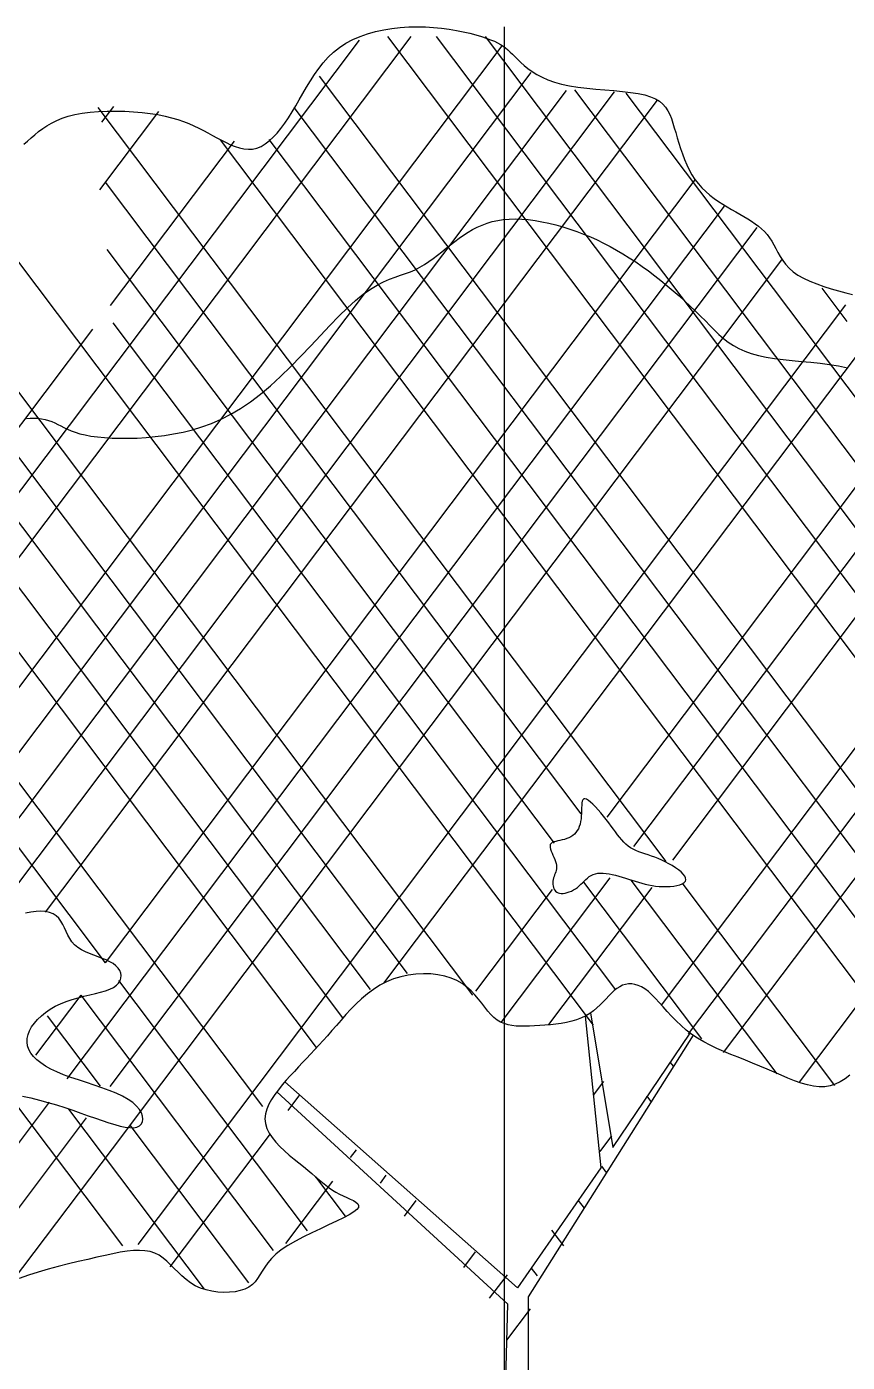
# Model space of a CAD drawing. Extents: x -2401 to 2401, y 0 to 4503.
# Drawn here: x -975 to 700, y 1778 to 4503 of the extents above; entities that cross this region are included whole.
import ezdxf

# ---------------------------------------------------------------- set-up
doc = ezdxf.new("R2010")
doc.units = 0
doc.layers.get('0').update_dxf_attribs({"linetype": 'CONTINUOUS'})

msp = doc.modelspace()

# ---------------------------------------------------------------- linework, layer by layer
at = {"linetype": 'CONTINUOUS'}
for p, q in [((-263, 4493.48), (-246.41, 4497.12)), ((-246.41, 4497.12), (-229.5, 4499.91)), ((-229.5, 4499.91), (-212.41, 4501.85)), ((-212.41, 4501.85), (-195.26, 4502.99)), ((-195.26, 4502.99), (-178.18, 4503.37)), ((-178.18, 4503.37), (-161.3, 4503.01)), ((-161.3, 4503.01), (-144.74, 4502)), ((-144.74, 4502), (-128.6, 4500.42)), ((-128.6, 4500.42), (-113, 4498.35)), ((-113, 4498.35), (-98.05, 4495.86)), ((0, 0), (0, 4503.37)), ((-2153.6, 2010.33), (-295.68, 4475.88)), ((-2083.47, 1970.69), (-190.22, 4483.12)), ((-323.53, 4469.55), (-309.53, 4476.99)), ((-309.53, 4476.99), (-294.69, 4483.44)), ((-294.69, 4483.44), (-279.13, 4488.93)), ((-279.13, 4488.93), (-263, 4493.48)), ((1349.74, 2375.91), (-238.24, 4483.24)), ((1497.74, 2312.22), (-138.35, 4483.39)), ((-98.05, 4495.86), (-83.86, 4493.05)), ((-83.86, 4493.05), (-70.53, 4490)), ((-70.53, 4490), (-58.19, 4486.77)), ((-58.19, 4486.77), (-46.93, 4483.47)), ((-46.93, 4483.47), (-36.87, 4480.17)), ((1721.19, 2148.4), (-38.46, 4483.53)), ((-36.87, 4480.17), (-28.08, 4476.93)), ((-28.08, 4476.93), (-20.41, 4473.71)), ((-20.41, 4473.71), (-13.7, 4470.45)), ((-13.7, 4470.45), (-7.75, 4467.11)), ((-1900.75, 1947.76), (-4.39, 4464.32)), ((-359.49, 4441.12), (-348.51, 4451.55)), ((-348.51, 4451.55), (-336.55, 4461.07)), ((-336.55, 4461.07), (-323.53, 4469.55)), ((-7.75, 4467.11), (-2.4, 4463.62)), ((-2.4, 4463.62), (2.54, 4459.93)), ((2.54, 4459.93), (7.26, 4455.97)), ((7.26, 4455.97), (11.93, 4451.7)), ((11.93, 4451.7), (16.72, 4447.04)), ((16.72, 4447.04), (21.83, 4441.96)), ((-387.67, 4405.72), (-378.94, 4418.05)), ((-378.94, 4418.05), (-369.59, 4429.9)), ((-369.59, 4429.9), (-359.49, 4441.12)), ((21.83, 4441.96), (27.42, 4436.41)), ((27.42, 4436.41), (33.6, 4430.51)), ((33.6, 4430.51), (40.48, 4424.37)), ((40.48, 4424.37), (48.16, 4418.14)), ((48.16, 4418.14), (56.73, 4411.94)), ((-1803.56, 1944.03), (54.48, 4409.74)), ((-403.7, 4380.14), (-395.88, 4393.03)), ((-395.88, 4393.03), (-387.67, 4405.72)), ((1167.28, 2352.65), (-377.13, 4402.15)), ((56.73, 4411.94), (66.32, 4405.9)), ((66.32, 4405.9), (77, 4400.16)), ((77, 4400.16), (88.9, 4394.84)), ((88.9, 4394.84), (102.11, 4390.09)), ((102.11, 4390.09), (116.73, 4386.01)), ((-1693.04, 1957.99), (126.85, 4373.06)), ((-1593.15, 1957.84), (224.8, 4370.35)), ((-418.63, 4354.31), (-411.24, 4367.18)), ((-411.24, 4367.18), (-403.7, 4380.14)), ((116.73, 4386.01), (132.78, 4382.71)), ((132.78, 4382.71), (150, 4380.08)), ((1875.5, 2076.32), (143.75, 4374.43)), ((150, 4380.08), (168.02, 4377.95)), ((168.02, 4377.95), (186.49, 4376.17)), ((186.49, 4376.17), (205.05, 4374.59)), ((205.05, 4374.59), (223.34, 4373.05)), ((223.34, 4373.05), (241, 4371.39)), ((241, 4371.39), (257.69, 4369.46)), ((1960.46, 2096.29), (248.58, 4368.02)), ((257.69, 4369.46), (273.05, 4367.11)), ((273.05, 4367.11), (286.71, 4364.18)), ((286.71, 4364.18), (298.42, 4360.54)), ((-936.44, 2696.62), (312.27, 4353.72)), ((330.31, 2799.82), (-829.23, 4338.57)), ((-821.57, 4308.81), (-797.5, 4340.76)), ((-433.4, 4329.38), (-425.98, 4341.67)), ((1147.89, 2245.67), (-428.98, 4338.25)), ((-425.98, 4341.67), (-418.63, 4354.31)), ((298.42, 4360.54), (308.29, 4356.18)), ((308.29, 4356.18), (316.54, 4351.11)), ((316.54, 4351.11), (323.39, 4345.36)), ((323.39, 4345.36), (329.03, 4338.94)), ((329.03, 4338.94), (333.7, 4331.86)), ((-933.7, 4301.33), (-924.22, 4306.82)), ((-924.22, 4306.82), (-913.9, 4311.9)), ((-913.9, 4311.9), (-902.6, 4316.49)), ((-902.6, 4316.49), (-890.19, 4320.52)), ((-890.19, 4320.52), (-876.53, 4323.93)), ((-876.53, 4323.93), (-861.54, 4326.65)), ((-861.54, 4326.65), (-845.43, 4328.71)), ((-845.43, 4328.71), (-828.44, 4330.12)), ((-828.44, 4330.12), (-810.84, 4330.9)), ((-825.9, 4170.36), (-705.54, 4330.09)), ((-810.84, 4330.9), (-792.91, 4331.09)), ((-792.91, 4331.09), (-774.89, 4330.71)), ((-774.89, 4330.71), (-757.05, 4329.77)), ((-757.05, 4329.77), (-739.65, 4328.31)), ((-739.65, 4328.31), (-722.96, 4326.36)), ((-722.96, 4326.36), (-707.23, 4323.93)), ((-707.23, 4323.93), (-692.67, 4321.05)), ((-692.67, 4321.05), (-679.21, 4317.76)), ((-679.21, 4317.76), (-666.73, 4314.1)), ((-666.73, 4314.1), (-655.09, 4310.12)), ((-655.09, 4310.12), (-644.17, 4305.85)), ((-456.21, 4295.98), (-448.5, 4306.42)), ((-448.5, 4306.42), (-440.9, 4317.59)), ((-440.9, 4317.59), (-433.4, 4329.38)), ((333.7, 4331.86), (337.59, 4324.14)), ((337.59, 4324.14), (340.93, 4315.8)), ((340.93, 4315.8), (343.92, 4306.85)), ((343.92, 4306.85), (346.78, 4297.32)), ((-966.07, 4276.56), (-958.54, 4283.03)), ((-958.54, 4283.03), (-950.72, 4289.36)), ((-950.72, 4289.36), (-942.49, 4295.48)), ((-942.49, 4295.48), (-933.7, 4301.33)), ((-644.17, 4305.85), (-633.85, 4301.33)), ((-633.85, 4301.33), (-624, 4296.61)), ((-624, 4296.61), (-614.48, 4291.72)), ((-614.48, 4291.72), (-605.18, 4286.71)), ((-605.18, 4286.71), (-595.96, 4281.62)), ((-595.96, 4281.62), (-586.73, 4276.51)), ((-471.99, 4277.8), (-464.04, 4286.4)), ((-464.04, 4286.4), (-456.21, 4295.98)), ((346.78, 4297.32), (349.7, 4287.23)), ((349.7, 4287.23), (352.76, 4276.69)), ((-980.83, 4263.47), (-973.47, 4270.03)), ((-973.47, 4270.03), (-966.07, 4276.56)), ((-803.75, 3934.34), (-550.99, 4269.77)), ((-586.73, 4276.51), (-577.48, 4271.53)), ((802.47, 2438.64), (-579.71, 4272.86)), ((-577.48, 4271.53), (-568.22, 4266.83)), ((-568.22, 4266.83), (-558.99, 4262.57)), ((-558.99, 4262.57), (-549.8, 4258.94)), ((-549.8, 4258.94), (-540.67, 4256.08)), ((-540.67, 4256.08), (-531.62, 4254.16)), ((-531.62, 4254.16), (-522.67, 4253.35)), ((-522.67, 4253.35), (-513.85, 4253.81)), ((-513.85, 4253.81), (-505.17, 4255.7)), ((-505.17, 4255.7), (-496.65, 4259.14)), ((-496.65, 4259.14), (-488.28, 4264.05)), ((-488.28, 4264.05), (-480.07, 4270.31)), ((-480.07, 4270.31), (-471.99, 4277.8)), ((1123.67, 2145.11), (-479.82, 4273.01)), ((352.76, 4276.69), (356.01, 4265.83)), ((356.01, 4265.83), (359.52, 4254.79)), ((359.52, 4254.79), (363.34, 4243.67)), ((363.34, 4243.67), (367.52, 4232.62)), ((367.52, 4232.62), (372.14, 4221.76)), ((372.14, 4221.76), (377.23, 4211.21)), ((377.23, 4211.21), (382.87, 4201.1)), ((382.87, 4201.1), (389.11, 4191.56)), ((-814.19, 2593.45), (389.74, 4191.12)), ((156.76, 2897.43), (-814.19, 4185.91)), ((389.11, 4191.56), (395.97, 4182.69)), ((395.97, 4182.69), (403.4, 4174.46)), ((403.4, 4174.46), (411.31, 4166.82)), ((411.31, 4166.82), (419.6, 4159.72)), ((419.6, 4159.72), (428.19, 4153.1)), ((428.19, 4153.1), (436.98, 4146.91)), ((436.98, 4146.91), (445.88, 4141.09)), ((182.14, 2465.63), (-1064.19, 4119.56)), ((-892.68, 2356.58), (449.02, 4137.08)), ((445.88, 4141.09), (454.82, 4135.6)), ((454.82, 4135.6), (463.68, 4130.38)), ((463.68, 4130.38), (472.39, 4125.38)), ((472.39, 4125.38), (480.86, 4120.54)), ((480.86, 4120.54), (489.06, 4115.79)), ((489.06, 4115.79), (496.96, 4111.07)), ((-804.83, 2340.46), (516.15, 4093.46)), ((-74.21, 4084.01), (-64.89, 4089.41)), ((-64.89, 4089.41), (-55.32, 4094.31)), ((-55.32, 4094.31), (-45.46, 4098.67)), ((-45.46, 4098.67), (-35.27, 4102.45)), ((-35.27, 4102.45), (-24.69, 4105.62)), ((-24.69, 4105.62), (-13.68, 4108.12)), ((-13.68, 4108.12), (-2.2, 4109.92)), ((-2.2, 4109.92), (9.81, 4110.97)), ((9.81, 4110.97), (22.36, 4111.26)), ((22.36, 4111.26), (35.4, 4110.81)), ((35.4, 4110.81), (48.84, 4109.66)), ((48.84, 4109.66), (62.62, 4107.84)), ((62.62, 4107.84), (76.65, 4105.41)), ((76.65, 4105.41), (90.86, 4102.39)), ((90.86, 4102.39), (105.17, 4098.84)), ((105.17, 4098.84), (119.49, 4094.79)), ((119.49, 4094.79), (133.76, 4090.28)), ((133.76, 4090.28), (147.88, 4085.35)), ((496.96, 4111.07), (504.52, 4106.3)), ((504.52, 4106.3), (511.73, 4101.41)), ((511.73, 4101.41), (518.54, 4096.35)), ((518.54, 4096.35), (524.94, 4091.03)), ((524.94, 4091.03), (530.89, 4085.38)), ((-197.73, 2571.62), (-1327.29, 4070.6)), ((-109.93, 4058.33), (-101.15, 4065.23)), ((-101.15, 4065.23), (-92.29, 4071.88)), ((-92.29, 4071.88), (-83.33, 4078.15)), ((-83.33, 4078.15), (-74.21, 4084.01)), ((147.88, 4085.35), (161.81, 4080.03)), ((161.81, 4080.03), (175.54, 4074.34)), ((175.54, 4074.34), (189.1, 4068.25)), ((189.1, 4068.25), (202.51, 4061.77)), ((202.51, 4061.77), (215.79, 4054.89)), ((530.89, 4085.38), (536.37, 4079.34)), ((536.37, 4079.34), (541.34, 4072.84)), ((541.34, 4072.84), (545.82, 4065.84)), ((545.82, 4065.84), (549.99, 4058.41)), ((102, 2837.38), (-810.87, 4048.81)), ((-145.04, 4030.41), (-136.2, 4037.2)), ((-136.2, 4037.2), (-127.42, 4044.2)), ((-127.42, 4044.2), (-118.68, 4051.28)), ((-118.68, 4051.28), (-109.93, 4058.33)), ((215.79, 4054.89), (228.96, 4047.61)), ((228.96, 4047.61), (242.05, 4039.92)), ((242.05, 4039.92), (255.07, 4031.81)), ((549.99, 4058.41), (554.09, 4050.66)), ((554.09, 4050.66), (558.32, 4042.7)), ((558.32, 4042.7), (562.93, 4034.63)), ((562.93, 4034.63), (568.12, 4026.57)), ((-741.05, 2292.4), (566.67, 4027.8)), ((-191.49, 4003.47), (-181.78, 4007.59)), ((-181.78, 4007.59), (-172.32, 4012.41)), ((-172.32, 4012.41), (-163.06, 4017.9)), ((-163.06, 4017.9), (-153.98, 4023.94)), ((-153.98, 4023.94), (-145.04, 4030.41)), ((255.07, 4031.81), (268.05, 4023.28)), ((268.05, 4023.28), (281, 4014.33)), ((281, 4014.33), (293.95, 4004.95)), ((568.12, 4026.57), (574.14, 4018.61)), ((574.14, 4018.61), (581.2, 4010.86)), ((581.2, 4010.86), (589.54, 4003.43)), ((-273.13, 2538.98), (-1367, 3990.59)), ((-259.56, 3975.93), (-246.64, 3982.58)), ((-246.64, 3982.58), (-234.45, 3987.94)), ((-234.45, 3987.94), (-222.93, 3992.37)), ((-222.93, 3992.37), (-211.98, 3996.21)), ((-211.98, 3996.21), (-201.53, 3999.79)), ((-201.53, 3999.79), (-191.49, 4003.47)), ((293.95, 4004.95), (306.83, 3995.22)), ((306.83, 3995.22), (319.6, 3985.19)), ((319.6, 3985.19), (332.18, 3974.94)), ((589.54, 4003.43), (599.36, 3996.43)), ((599.36, 3996.43), (610.82, 3989.93)), ((610.82, 3989.93), (623.65, 3983.94)), ((623.65, 3983.94), (637.54, 3978.41)), ((-303.66, 3944.85), (-287.99, 3957.41)), ((-287.99, 3957.41), (-273.32, 3967.65)), ((-273.32, 3967.65), (-259.56, 3975.93)), ((332.18, 3974.94), (344.53, 3964.55)), ((344.53, 3964.55), (356.58, 3954.07)), ((356.58, 3954.07), (368.28, 3943.58)), ((637.54, 3978.41), (652.14, 3973.32)), ((699.8, 3901.94), (648.65, 3969.83)), ((652.14, 3973.32), (667.12, 3968.62)), ((667.12, 3968.62), (682.13, 3964.3)), ((682.13, 3964.3), (696.85, 3960.31)), ((696.85, 3960.31), (710.95, 3956.62)), ((-747.47, 2018.47), (697.32, 3935.77)), ((-338.03, 3912.51), (-320.37, 3929.77)), ((-320.37, 3929.77), (-303.66, 3944.85)), ((-245.78, 2551.52), (789.38, 3925.23)), ((368.28, 3943.58), (379.56, 3933.14)), ((379.56, 3933.14), (390.36, 3922.84)), ((-329.6, 2481.21), (-1412.87, 3918.76)), ((-64.19, 2527.1), (-1114.19, 3920.5)), ((227.79, 2537.75), (-798.3, 3899.42)), ((-356.51, 3893.55), (-338.03, 3912.51)), ((209.77, 2890.65), (987.91, 3923.28)), ((390.36, 3922.84), (400.64, 3912.74)), ((400.64, 3912.74), (410.36, 3902.91)), ((410.36, 3902.91), (419.68, 3893.4)), ((-2208.28, 2070.48), (-839.86, 3886.42)), ((-383.84, 2420.48), (-1478.4, 3873.01)), ((-395.41, 3852.42), (-375.68, 3873.36)), ((-375.68, 3873.36), (-356.51, 3893.55)), ((264.42, 2830.48), (1049.27, 3872)), ((419.68, 3893.4), (428.81, 3884.28)), ((428.81, 3884.28), (437.95, 3875.62)), ((437.95, 3875.62), (447.3, 3867.45)), ((-415.57, 3831.22), (-395.41, 3852.42)), ((447.3, 3867.45), (457.04, 3859.86)), ((457.04, 3859.86), (467.4, 3852.89)), ((467.4, 3852.89), (478.55, 3846.6)), ((478.55, 3846.6), (490.71, 3841.06)), ((-436.04, 3810.22), (-415.57, 3831.22)), ((343.71, 2802.98), (1109.44, 3819.15)), ((490.71, 3841.06), (504.07, 3836.33)), ((504.07, 3836.33), (518.78, 3832.42)), ((518.78, 3832.42), (534.69, 3829.22)), ((534.69, 3829.22), (551.61, 3826.58)), ((551.61, 3826.58), (569.36, 3824.36)), ((569.36, 3824.36), (587.73, 3822.39)), ((587.73, 3822.39), (606.53, 3820.53)), ((606.53, 3820.53), (625.57, 3818.63)), ((625.57, 3818.63), (644.65, 3816.53)), ((644.65, 3816.53), (663.58, 3814.09)), ((-493.06, 2300.01), (-1619.24, 3794.51)), ((-477.36, 3770.76), (-456.68, 3789.91)), ((-456.68, 3789.91), (-436.04, 3810.22)), ((663.58, 3814.09), (682.17, 3811.15)), ((682.17, 3811.15), (700.26, 3807.61)), ((-497.96, 3753.25), (-477.36, 3770.76)), ((-814.19, 2593.45), (-1675.21, 3736.08)), ((-538.56, 3724.24), (-518.36, 3737.76)), ((-518.36, 3737.76), (-497.96, 3753.25)), ((-578.38, 3702.52), (-558.56, 3712.54)), ((-558.56, 3712.54), (-538.56, 3724.24)), ((-975.75, 3703.97), (-968.05, 3704.68)), ((-968.05, 3704.68), (-960.27, 3704.79)), ((-960.27, 3704.79), (-952.52, 3704.34)), ((-952.52, 3704.34), (-944.92, 3703.36)), ((-944.92, 3703.36), (-937.58, 3701.89)), ((-937.58, 3701.89), (-930.61, 3699.96)), ((-930.61, 3699.96), (-924.07, 3697.6)), ((-924.07, 3697.6), (-917.83, 3694.88)), ((-917.83, 3694.88), (-911.7, 3691.9)), ((-911.7, 3691.9), (-905.49, 3688.74)), ((-905.49, 3688.74), (-899.01, 3685.46)), ((-899.01, 3685.46), (-892.07, 3682.16)), ((-892.07, 3682.16), (-884.49, 3678.91)), ((-656.04, 3676.27), (-636.84, 3681.06)), ((-636.84, 3681.06), (-617.51, 3686.93)), ((-617.51, 3686.93), (-598.02, 3694.03)), ((-598.02, 3694.03), (-578.38, 3702.52)), ((320.5, 2506.79), (1214.2, 3692.76)), ((-884.49, 3678.91), (-876.06, 3675.79)), ((-876.06, 3675.79), (-866.61, 3672.89)), ((-866.61, 3672.89), (-855.95, 3670.29)), ((-855.95, 3670.29), (-843.94, 3668.05)), ((-843.94, 3668.05), (-830.65, 3666.22)), ((-830.65, 3666.22), (-816.22, 3664.83)), ((-816.22, 3664.83), (-800.77, 3663.89)), ((-800.77, 3663.89), (-784.44, 3663.43)), ((-784.44, 3663.43), (-767.35, 3663.49)), ((-767.35, 3663.49), (-749.64, 3664.09)), ((-749.64, 3664.09), (-731.43, 3665.25)), ((-731.43, 3665.25), (-712.86, 3667.01)), ((-712.86, 3667.01), (-694.04, 3669.39)), ((-694.04, 3669.39), (-675.1, 3672.43)), ((-675.1, 3672.43), (-656.04, 3676.27)), ((376.17, 2447.95), (1264.81, 3627.21)), ((447.61, 2410.05), (1311.22, 3556.1)), ((602.29, 2349.91), (1439.59, 3461.04)), ((158.24, 2919.39), (157.81, 2914.81)), ((159, 2923.18), (158.24, 2919.39)), ((160.21, 2926.02), (159, 2923.18)), ((161.96, 2927.73), (160.21, 2926.02)), ((164.39, 2928.11), (161.96, 2927.73)), ((167.56, 2927.05), (164.39, 2928.11)), ((171.41, 2924.67), (167.56, 2927.05)), ((175.82, 2921.14), (171.41, 2924.67)), ((180.67, 2916.63), (175.82, 2921.14)), ((185.86, 2911.32), (180.67, 2916.63)), ((157.06, 2892.41), (156.55, 2886.68)), ((157.33, 2898.26), (157.06, 2892.41)), ((157.47, 2904.07), (157.33, 2898.26)), ((157.59, 2909.65), (157.47, 2904.07)), ((157.81, 2914.81), (157.59, 2909.65)), ((191.28, 2905.38), (185.86, 2911.32)), ((196.81, 2898.98), (191.28, 2905.38)), ((202.33, 2892.32), (196.81, 2898.98)), ((207.75, 2885.54), (202.33, 2892.32)), ((148.71, 2862.84), (146.06, 2859.14)), ((150.99, 2866.91), (148.71, 2862.84)), ((152.92, 2871.35), (150.99, 2866.91)), ((154.49, 2876.13), (152.92, 2871.35)), ((155.7, 2881.24), (154.49, 2876.13)), ((156.55, 2886.68), (155.7, 2881.24)), ((212.94, 2878.84), (207.75, 2885.54)), ((217.82, 2872.36), (212.94, 2878.84)), ((222.44, 2866.15), (217.82, 2872.36)), ((226.85, 2860.21), (222.44, 2866.15)), ((93.81, 2834.43), (93.16, 2831.71)), ((95.4, 2836.64), (93.81, 2834.43)), ((97.84, 2838.41), (95.4, 2836.64)), ((101, 2839.83), (97.84, 2838.41)), ((104.74, 2841.01), (101, 2839.83)), ((108.93, 2842.03), (104.74, 2841.01)), ((113.44, 2843), (108.93, 2842.03)), ((118.12, 2844.01), (113.44, 2843)), ((122.85, 2845.15), (118.12, 2844.01)), ((127.49, 2846.53), (122.85, 2845.15)), ((131.9, 2848.24), (127.49, 2846.53)), ((135.98, 2850.35), (131.9, 2848.24)), ((139.7, 2852.88), (135.98, 2850.35)), ((143.06, 2855.81), (139.7, 2852.88)), ((146.06, 2859.14), (143.06, 2855.81)), ((231.13, 2854.58), (226.85, 2860.21)), ((235.35, 2849.26), (231.13, 2854.58)), ((239.56, 2844.28), (235.35, 2849.26)), ((243.84, 2839.66), (239.56, 2844.28)), ((248.25, 2835.4), (243.84, 2839.66)), ((252.87, 2831.54), (248.25, 2835.4)), ((93.16, 2831.71), (93.33, 2828.53)), ((93.33, 2828.53), (94.18, 2824.97)), ((94.18, 2824.97), (95.54, 2821.11)), ((95.54, 2821.11), (97.26, 2817.02)), ((97.26, 2817.02), (99.19, 2812.79)), ((99.19, 2812.79), (101.15, 2808.49)), ((101.15, 2808.49), (103.01, 2804.21)), ((257.75, 2828.08), (252.87, 2831.54)), ((262.96, 2825.03), (257.75, 2828.08)), ((268.48, 2822.32), (262.96, 2825.03)), ((274.29, 2819.87), (268.48, 2822.32)), ((280.37, 2817.59), (274.29, 2819.87)), ((286.69, 2815.39), (280.37, 2817.59)), ((293.24, 2813.19), (286.69, 2815.39)), ((300, 2810.91), (293.24, 2813.19)), ((306.93, 2808.46), (300, 2810.91)), ((314.02, 2805.75), (306.93, 2808.46)), ((103.01, 2804.21), (104.6, 2800.01)), ((104.6, 2800.01), (105.76, 2795.98)), ((105.59, 2781.89), (104.73, 2778.72)), ((106.21, 2785.17), (105.59, 2781.89)), ((105.76, 2795.98), (106.38, 2792.18)), ((106.5, 2788.59), (106.21, 2785.17)), ((106.38, 2792.18), (106.5, 2788.59)), ((321.24, 2802.7), (314.02, 2805.75)), ((328.55, 2799.25), (321.24, 2802.7)), ((335.79, 2795.46), (328.55, 2799.25)), ((342.8, 2791.42), (335.79, 2795.46)), ((349.4, 2787.19), (342.8, 2791.42)), ((355.41, 2782.87), (349.4, 2787.19)), ((360.66, 2778.54), (355.41, 2782.87)), ((-6.39, 2471.09), (216.28, 2766.59)), ((99.25, 2759.84), (99, 2756.5)), ((99, 2756.5), (99.06, 2753.18)), ((99.06, 2753.18), (99.44, 2749.94)), ((99.78, 2763.14), (99.25, 2759.84)), ((100.58, 2766.33), (99.78, 2763.14)), ((101.55, 2769.45), (100.58, 2766.33)), ((102.63, 2772.53), (101.55, 2769.45)), ((103.72, 2775.61), (102.63, 2772.53)), ((104.73, 2778.72), (103.72, 2775.61)), ((152.77, 2750.12), (156.26, 2753.33)), ((156.26, 2753.33), (159.62, 2756.64)), ((159.62, 2756.64), (162.93, 2759.95)), ((402.91, 2438.06), (162.18, 2757.52)), ((162.93, 2759.95), (166.26, 2763.18)), ((166.26, 2763.18), (169.68, 2766.25)), ((169.68, 2766.25), (173.25, 2769.06)), ((173.25, 2769.06), (177.07, 2771.52)), ((177.07, 2771.52), (181.18, 2773.56)), ((181.18, 2773.56), (185.68, 2775.08)), ((185.68, 2775.08), (190.6, 2776.02)), ((190.6, 2776.02), (195.92, 2776.41)), ((195.92, 2776.41), (201.59, 2776.3)), ((201.59, 2776.3), (207.56, 2775.74)), ((207.56, 2775.74), (213.78, 2774.8)), ((213.78, 2774.8), (220.2, 2773.52)), ((220.2, 2773.52), (226.78, 2771.96)), ((226.78, 2771.96), (233.45, 2770.17)), ((233.45, 2770.17), (240.19, 2768.21)), ((240.19, 2768.21), (246.92, 2766.12)), ((246.92, 2766.12), (253.63, 2763.97)), ((253.63, 2763.97), (260.31, 2761.79)), ((556.96, 2366.33), (259.06, 2761.66)), ((260.31, 2761.79), (267, 2759.64)), ((267, 2759.64), (273.71, 2757.55)), ((273.71, 2757.55), (280.49, 2755.58)), ((280.49, 2755.58), (287.34, 2753.76)), ((287.34, 2753.76), (294.29, 2752.14)), ((358.06, 2752.53), (362.99, 2754.49)), ((364.97, 2774.28), (360.66, 2778.54)), ((362.99, 2754.49), (366.83, 2756.85)), ((368.17, 2770.18), (364.97, 2774.28)), ((674.91, 2342.52), (364.97, 2753.82)), ((366.83, 2756.85), (369.41, 2759.6)), ((370.08, 2766.31), (368.17, 2770.18)), ((369.41, 2759.6), (370.53, 2762.76)), ((370.53, 2762.76), (370.08, 2766.31)), ((-58.04, 2535.26), (98.43, 2742.9)), ((90.94, 2467.56), (301.58, 2747.08)), ((99.44, 2749.94), (100.16, 2746.85)), ((100.16, 2746.85), (101.24, 2743.97)), ((101.24, 2743.97), (102.69, 2741.37)), ((102.69, 2741.37), (104.54, 2739.12)), ((104.54, 2739.12), (106.8, 2737.27)), ((106.8, 2737.27), (109.49, 2735.89)), ((109.49, 2735.89), (112.62, 2735.03)), ((112.62, 2735.03), (116.12, 2734.69)), ((116.12, 2734.69), (119.93, 2734.83)), ((119.93, 2734.83), (123.97, 2735.42)), ((123.97, 2735.42), (128.17, 2736.45)), ((128.17, 2736.45), (132.46, 2737.88)), ((132.46, 2737.88), (136.76, 2739.68)), ((136.76, 2739.68), (141.02, 2741.84)), ((141.02, 2741.84), (145.15, 2744.31)), ((145.15, 2744.31), (149.08, 2747.09)), ((149.08, 2747.09), (152.77, 2750.12)), ((294.29, 2752.14), (301.37, 2750.77)), ((301.37, 2750.77), (308.6, 2749.69)), ((308.6, 2749.69), (316.01, 2748.95)), ((316.01, 2748.95), (323.59, 2748.58)), ((323.59, 2748.58), (331.18, 2748.6)), ((331.18, 2748.6), (338.61, 2749)), ((338.61, 2749), (345.69, 2749.78)), ((345.69, 2749.78), (352.23, 2750.96)), ((352.23, 2750.96), (358.06, 2752.53)), ((-946.02, 2698.39), (-956.02, 2698)), ((-936.7, 2697.8), (-946.02, 2698.39)), ((-966.51, 2696.71), (-977.3, 2694.6)), ((-956.02, 2698), (-966.51, 2696.71)), ((-928.27, 2696.11), (-936.7, 2697.8)), ((-920.9, 2693.25), (-928.27, 2696.11)), ((-914.74, 2689.17), (-920.9, 2693.25)), ((-909.61, 2684.03), (-914.74, 2689.17)), ((-905.27, 2678.04), (-909.61, 2684.03)), ((-901.5, 2671.41), (-905.27, 2678.04)), ((-898.04, 2664.34), (-901.5, 2671.41)), ((-894.66, 2657.05), (-898.04, 2664.34)), ((-891.12, 2649.74), (-894.66, 2657.05)), ((-887.2, 2642.62), (-891.12, 2649.74)), ((-882.64, 2635.9), (-887.2, 2642.62)), ((-877.21, 2629.8), (-882.64, 2635.9)), ((-870.76, 2624.46), (-877.21, 2629.8)), ((-863.41, 2619.8), (-870.76, 2624.46)), ((-855.4, 2615.7), (-863.41, 2619.8)), ((-846.93, 2612.03), (-855.4, 2615.7)), ((-838.22, 2608.65), (-846.93, 2612.03)), ((-829.49, 2605.43), (-838.22, 2608.65)), ((-820.96, 2602.25), (-829.49, 2605.43)), ((-812.84, 2598.97), (-820.96, 2602.25)), ((-805.35, 2595.46), (-812.84, 2598.97)), ((-798.71, 2591.59), (-805.35, 2595.46)), ((-793.11, 2587.27), (-798.71, 2591.59)), ((-788.61, 2582.56), (-793.11, 2587.27)), ((-785.27, 2577.56), (-788.61, 2582.56)), ((-783.13, 2572.38), (-785.27, 2577.56)), ((-784.37, 2556.75), (-782.64, 2561.87)), ((-782.24, 2567.11), (-783.13, 2572.38)), ((-782.64, 2561.87), (-782.24, 2567.11)), ((-211.39, 2564.73), (-226.32, 2560.18)), ((-196.12, 2568.02), (-211.39, 2564.73)), ((-180.71, 2570.06), (-196.12, 2568.02)), ((-165.36, 2570.87), (-180.71, 2570.06)), ((-150.28, 2570.47), (-165.36, 2570.87)), ((-135.68, 2568.87), (-150.28, 2570.47)), ((-121.76, 2566.09), (-135.68, 2568.87)), ((-108.72, 2562.14), (-121.76, 2566.09)), ((-96.78, 2557.05), (-108.72, 2562.14)), ((-824.16, 2533.3), (-814.29, 2536.26)), ((-814.29, 2536.26), (-805.51, 2539.5)), ((-805.51, 2539.5), (-798.03, 2543.15)), ((-798.03, 2543.15), (-792.02, 2547.29)), ((-792.02, 2547.29), (-787.48, 2551.85)), ((-787.48, 2551.85), (-784.37, 2556.75)), ((-401.83, 2046.24), (-786.99, 2557.37)), ((-267.31, 2539.06), (-279.62, 2529.91)), ((-254.35, 2547.26), (-267.31, 2539.06)), ((-240.69, 2554.35), (-254.35, 2547.26)), ((-226.32, 2560.18), (-240.69, 2554.35)), ((-86.06, 2550.86), (-96.78, 2557.05)), ((-76.48, 2543.76), (-86.06, 2550.86)), ((-67.87, 2535.98), (-76.48, 2543.76)), ((-60.08, 2527.75), (-67.87, 2535.98)), ((224.24, 2536.38), (218.74, 2531.28)), ((229.82, 2540.82), (224.24, 2536.38)), ((235.54, 2544.47), (229.82, 2540.82)), ((241.43, 2547.26), (235.54, 2544.47)), ((247.48, 2549.18), (241.43, 2547.26)), ((253.68, 2550.16), (247.48, 2549.18)), ((260.04, 2550.18), (253.68, 2550.16)), ((266.54, 2549.2), (260.04, 2550.18)), ((273.2, 2547.19), (266.54, 2549.2)), ((279.99, 2544.09), (273.2, 2547.19)), ((286.92, 2539.88), (279.99, 2544.09)), ((293.99, 2534.52), (286.92, 2539.88)), ((-956.46, 2404.64), (-864.19, 2527.1)), ((-916.83, 2504.45), (-905.89, 2509.72)), ((-905.89, 2509.72), (-894.35, 2514.28)), ((-894.35, 2514.28), (-882.41, 2518.24)), ((-882.41, 2518.24), (-870.29, 2521.71)), ((-870.29, 2521.71), (-858.19, 2524.82)), ((-471.52, 2006.02), (-864.19, 2527.1)), ((-858.19, 2524.82), (-846.32, 2527.71)), ((-846.32, 2527.71), (-834.91, 2530.5)), ((-834.91, 2530.5), (-824.16, 2533.3)), ((-302.51, 2509.54), (-313.19, 2498.66)), ((-291.34, 2520.02), (-302.51, 2509.54)), ((-279.62, 2529.91), (-291.34, 2520.02)), ((-52.93, 2519.29), (-60.08, 2527.75)), ((-46.26, 2510.83), (-52.93, 2519.29)), ((-39.92, 2502.6), (-46.26, 2510.83)), ((201.75, 2513.53), (195.61, 2507.31)), ((207.59, 2519.7), (201.75, 2513.53)), ((213.22, 2525.67), (207.59, 2519.7)), ((218.74, 2531.28), (213.22, 2525.67)), ((301.2, 2528.01), (293.99, 2534.52)), ((308.6, 2520.5), (301.2, 2528.01)), ((316.27, 2512.18), (308.6, 2520.5)), ((324.25, 2503.23), (316.27, 2512.18)), ((-952.82, 2477.82), (-945.15, 2485.13)), ((-945.15, 2485.13), (-936.54, 2492.07)), ((-936.54, 2492.07), (-927.08, 2498.54)), ((-824.37, 2341.56), (-932.69, 2485.31)), ((-927.08, 2498.54), (-916.83, 2504.45)), ((-323.43, 2487.56), (-333.28, 2476.42)), ((-313.19, 2498.66), (-323.43, 2487.56)), ((-33.74, 2494.82), (-39.92, 2502.6)), ((-27.56, 2487.73), (-33.74, 2494.82)), ((-21.22, 2481.53), (-27.56, 2487.73)), ((-14.58, 2476.42), (-21.22, 2481.53)), ((157.2, 2480.69), (147.56, 2477.1)), ((166.2, 2484.93), (157.2, 2480.69)), ((164.64, 2484.2), (196.74, 2174.55)), ((174.47, 2489.85), (166.2, 2484.93)), ((182.06, 2495.31), (174.47, 2489.85)), ((176, 2490.95), (221.63, 2216.02)), ((189.08, 2501.19), (182.06, 2495.31)), ((195.61, 2507.31), (189.08, 2501.19)), ((332.62, 2493.86), (324.25, 2503.23)), ((341.43, 2484.24), (332.62, 2493.86)), ((350.75, 2474.58), (341.43, 2484.24)), ((-972.42, 2446.6), (-969.35, 2454.52)), ((-969.35, 2454.52), (-965, 2462.42)), ((-965, 2462.42), (-959.46, 2470.22)), ((-959.46, 2470.22), (-952.82, 2477.82)), ((-352.04, 2454.74), (-361.05, 2444.51)), ((-342.8, 2465.42), (-352.04, 2454.74)), ((-333.28, 2476.42), (-342.8, 2465.42)), ((-7.6, 2472.34), (-14.58, 2476.42)), ((-0.28, 2469.18), (-7.6, 2472.34)), ((7.4, 2466.84), (-0.28, 2469.18)), ((15.44, 2465.23), (7.4, 2466.84)), ((23.87, 2464.24), (15.44, 2465.23)), ((32.69, 2463.76), (23.87, 2464.24)), ((41.92, 2463.7), (32.69, 2463.76)), ((51.55, 2463.95), (41.92, 2463.7)), ((61.61, 2464.4), (51.55, 2463.95)), ((72.09, 2464.99), (61.61, 2464.4)), ((82.88, 2465.74), (72.09, 2464.99)), ((93.87, 2466.72), (82.88, 2465.74)), ((104.94, 2467.98), (93.87, 2466.72)), ((115.96, 2469.59), (104.94, 2467.98)), ((126.82, 2471.61), (115.96, 2469.59)), ((137.39, 2474.09), (126.82, 2471.61)), ((147.56, 2477.1), (137.39, 2474.09)), ((360.65, 2465.05), (350.75, 2474.58)), ((371.19, 2455.85), (360.65, 2465.05)), ((382.42, 2447.16), (371.19, 2455.85)), ((-974.46, 2431.06), (-974.15, 2438.76)), ((-973.34, 2423.54), (-974.46, 2431.06)), ((-974.15, 2438.76), (-972.42, 2446.6)), ((-369.87, 2434.7), (-378.52, 2425.25)), ((-361.05, 2444.51), (-369.87, 2434.7)), ((385.13, 2445.35), (48.28, 1911.33)), ((221.63, 2216.02), (379.3, 2449.57)), ((394.39, 2439.14), (382.42, 2447.16)), ((407.03, 2431.73), (394.39, 2439.14)), ((420.25, 2424.82), (407.03, 2431.73)), ((-970.79, 2416.2), (-973.34, 2423.54)), ((-966.82, 2409.04), (-970.79, 2416.2)), ((-961.44, 2402.08), (-966.82, 2409.04)), ((-954.64, 2395.33), (-961.44, 2402.08)), ((-395.44, 2407.09), (-403.77, 2398.24)), ((-387.03, 2416.07), (-395.44, 2407.09)), ((-378.52, 2425.25), (-387.03, 2416.07)), ((433.97, 2418.34), (420.25, 2424.82)), ((448.09, 2412.16), (433.97, 2418.34)), ((462.52, 2406.2), (448.09, 2412.16)), ((477.17, 2400.37), (462.52, 2406.2)), ((491.95, 2394.55), (477.17, 2400.37)), ((-946.43, 2388.79), (-954.64, 2395.33)), ((-936.82, 2382.47), (-946.43, 2388.79)), ((-925.81, 2376.38), (-936.82, 2382.47)), ((-913.4, 2370.53), (-925.81, 2376.38)), ((-428.61, 2371.74), (-436.94, 2362.67)), ((-420.32, 2380.64), (-428.61, 2371.74)), ((-412.05, 2389.45), (-420.32, 2380.64)), ((-403.77, 2398.24), (-412.05, 2389.45)), ((345.15, 2382.02), (339.13, 2390)), ((506.78, 2388.66), (491.95, 2394.55)), ((521.56, 2382.59), (506.78, 2388.66)), ((536.2, 2376.3), (521.56, 2382.59)), ((550.67, 2369.94), (536.2, 2376.3)), ((-899.65, 2364.91), (-913.4, 2370.53)), ((-884.84, 2359.47), (-899.65, 2364.91)), ((-869.3, 2354.15), (-884.84, 2359.47)), ((-853.37, 2348.87), (-869.3, 2354.15)), ((-837.37, 2343.58), (-853.37, 2348.87)), ((-453.53, 2343.91), (-461.39, 2334.26)), ((-445.31, 2353.39), (-453.53, 2343.91)), ((26.84, 1930.27), (-448.24, 2350.01)), ((-436.94, 2362.67), (-445.31, 2353.39)), ((182.09, 2323.1), (203.15, 2351.05)), ((564.9, 2363.7), (550.67, 2369.94)), ((578.86, 2357.79), (564.9, 2363.7)), ((592.5, 2352.41), (578.86, 2357.79)), ((605.77, 2347.75), (592.5, 2352.41)), ((618.63, 2344.02), (605.77, 2347.75)), ((631.03, 2341.42), (618.63, 2344.02)), ((675.44, 2345.77), (665.08, 2342.3)), ((685.51, 2350.62), (675.44, 2345.77)), ((695.46, 2356.67), (685.51, 2350.62)), ((705.45, 2363.77), (695.46, 2356.67)), ((-778.69, 2015.53), (-1007.38, 2319.01)), ((-983.81, 2321.05), (-966.47, 2317.41)), ((-966.47, 2317.41), (-949.06, 2313.13)), ((-821.63, 2338.2), (-837.37, 2343.58)), ((-806.49, 2332.68), (-821.63, 2338.2)), ((-792.29, 2326.95), (-806.49, 2332.68)), ((-779.34, 2320.94), (-792.29, 2326.95)), ((-767.99, 2314.58), (-779.34, 2320.94)), ((-468.67, 2324.48), (-475.15, 2314.6)), ((-461.39, 2334.26), (-468.67, 2324.48)), ((7.14, 1896.67), (-464.44, 2330.17)), ((-441.37, 2291.97), (-417.3, 2323.91)), ((299.5, 2309.89), (290.47, 2321.87)), ((642.93, 2340.14), (631.03, 2341.42)), ((654.29, 2340.39), (642.93, 2340.14)), ((665.08, 2342.3), (654.29, 2340.39)), ((-1289.88, 1829.48), (-928.79, 2308.66)), ((-949.06, 2313.13), (-931.7, 2308.34)), ((-931.7, 2308.34), (-914.48, 2303.17)), ((-914.48, 2303.17), (-897.54, 2297.74)), ((-897.54, 2297.74), (-880.98, 2292.17)), ((-612.05, 1927.1), (-888.89, 2294.48)), ((-880.98, 2292.17), (-864.93, 2286.61)), ((-777.15, 2244.48), (-741.05, 2292.4)), ((-758.5, 2307.86), (-767.99, 2314.58)), ((-750.88, 2300.9), (-758.5, 2307.86)), ((-745.06, 2293.88), (-750.88, 2300.9)), ((-741, 2286.98), (-745.06, 2293.88)), ((-484.83, 2294.71), (-487.59, 2284.77)), ((-480.61, 2304.67), (-484.83, 2294.71)), ((-475.15, 2314.6), (-480.61, 2304.67)), ((-1189.99, 1829.34), (-852.97, 2276.57)), ((-864.93, 2286.61), (-849.48, 2281.16)), ((-849.48, 2281.16), (-834.72, 2275.96)), ((-834.72, 2275.96), (-820.72, 2271.13)), ((-820.72, 2271.13), (-807.55, 2266.79)), ((-807.55, 2266.79), (-795.3, 2263.07)), ((-795.3, 2263.07), (-784.02, 2260.08)), ((-744.99, 2260.44), (-741.14, 2264.1)), ((-741.14, 2264.1), (-738.76, 2268.76)), ((-738.64, 2280.38), (-741, 2286.98)), ((-738.76, 2268.76), (-737.91, 2274.25)), ((-737.91, 2274.25), (-738.64, 2280.38)), ((-487.59, 2284.77), (-488.68, 2274.87)), ((-488.68, 2274.87), (-487.86, 2265.05)), ((-487.86, 2265.05), (-485.02, 2255.35)), ((-1005.84, 1941), (-777.15, 2244.48)), ((-784.02, 2260.08), (-773.81, 2257.95)), ((-773.81, 2257.95), (-764.72, 2256.8)), ((-764.72, 2256.8), (-756.84, 2256.76)), ((-521.92, 1940.2), (-764.19, 2261.69)), ((-756.84, 2256.76), (-750.24, 2257.95)), ((-750.24, 2257.95), (-744.99, 2260.44)), ((-682.1, 1972.51), (-477.48, 2244.05)), ((-485.02, 2255.35), (-480.34, 2245.8)), ((-480.34, 2245.8), (-474.1, 2236.4)), ((-474.1, 2236.4), (-466.58, 2227.2)), ((195.63, 2208.36), (219.7, 2240.31)), ((-466.58, 2227.2), (-458.06, 2218.21)), ((-458.06, 2218.21), (-448.82, 2209.45)), ((-448.82, 2209.45), (-439.14, 2200.95)), ((-313.81, 2195.84), (-301.77, 2211.81)), ((-439.14, 2200.95), (-429.3, 2192.73)), ((-429.3, 2192.73), (-419.57, 2184.81)), ((-419.57, 2184.81), (-410.24, 2177.22)), ((-410.24, 2177.22), (-401.53, 2169.98)), ((-401.53, 2169.98), (-393.38, 2163.09)), ((-393.38, 2163.09), (-385.71, 2156.56)), ((-385.71, 2156.56), (-378.4, 2150.39)), ((-324.55, 2076.39), (-384.73, 2156.26)), ((-253.14, 2143.65), (-241.1, 2159.62)), ((196.74, 2174.55), (26.84, 1930.27)), ((207.93, 2166), (198.9, 2177.98)), ((-446.21, 2020.14), (-349.92, 2147.92)), ((-378.4, 2150.39), (-371.36, 2144.58)), ((-371.36, 2144.58), (-364.49, 2139.14)), ((-364.49, 2139.14), (-357.68, 2134.07)), ((-357.68, 2134.07), (-350.83, 2129.37)), ((-350.83, 2129.37), (-343.84, 2125.05)), ((-343.84, 2125.05), (-336.6, 2121.11)), ((-336.6, 2121.11), (-329.11, 2117.54)), ((-329.11, 2117.54), (-321.63, 2114.24)), ((-321.63, 2114.24), (-314.56, 2111.11)), ((-314.56, 2111.11), (-308.25, 2108.03)), ((-308.25, 2108.03), (-303.07, 2104.9)), ((-303.07, 2104.9), (-299.41, 2101.62)), ((-299.41, 2101.62), (-297.62, 2098.07)), ((-203.95, 2076.23), (-179.87, 2108.17)), ((163.36, 2092.44), (151.32, 2108.41)), ((-328.57, 2072.75), (-342.82, 2065.88)), ((-316.52, 2079.06), (-328.57, 2072.75)), ((-307.24, 2084.73), (-316.52, 2079.06)), ((-301.17, 2089.73), (-307.24, 2084.73)), ((-298.09, 2094.14), (-301.17, 2089.73)), ((-297.62, 2098.07), (-298.09, 2094.14)), ((-375.6, 2050.69), (-392.96, 2042.52)), ((-358.69, 2058.5), (-375.6, 2050.69)), ((-342.82, 2065.88), (-358.69, 2058.5)), ((121.06, 2015.87), (96.98, 2047.82)), ((-426.72, 2025.33), (-441.96, 2016.46)), ((-410.19, 2034.04), (-426.72, 2025.33)), ((-392.96, 2042.52), (-410.19, 2034.04)), ((-832.15, 1992.24), (-850.42, 1987.98)), ((-815.02, 1996.16), (-832.15, 1992.24)), ((-798.99, 1999.6), (-815.02, 1996.16)), ((-784.01, 2002.47), (-798.99, 1999.6)), ((-770.03, 2004.63), (-784.01, 2002.47)), ((-757.03, 2005.98), (-770.03, 2004.63)), ((-744.95, 2006.39), (-757.03, 2005.98)), ((-733.75, 2005.75), (-744.95, 2006.39)), ((-723.39, 2003.94), (-733.75, 2005.75)), ((-713.83, 2000.85), (-723.39, 2003.94)), ((-705.01, 1996.41), (-713.83, 2000.85)), ((-696.76, 1990.82), (-705.01, 1996.41)), ((-688.93, 1984.33), (-696.76, 1990.82)), ((-475.46, 1989.54), (-482.84, 1980.75)), ((-466.43, 1998.48), (-475.46, 1989.54)), ((-455.34, 2007.48), (-466.43, 1998.48)), ((-441.96, 2016.46), (-455.34, 2007.48)), ((-82.71, 1971.7), (-58.64, 2003.64)), ((-931.37, 1968.05), (-951.82, 1962.16)), ((-910.64, 1973.54), (-931.37, 1968.05)), ((-889.99, 1978.65), (-910.64, 1973.54)), ((-869.8, 1983.45), (-889.99, 1978.65)), ((-850.42, 1987.98), (-869.8, 1983.45)), ((-681.34, 1977.17), (-688.93, 1984.33)), ((-673.81, 1969.61), (-681.34, 1977.17)), ((-666.17, 1961.88), (-673.81, 1969.61)), ((-494.2, 1964.03), (-498.99, 1956.29)), ((-488.95, 1972.22), (-494.2, 1964.03)), ((-482.84, 1980.75), (-488.95, 1972.22)), ((67.59, 1954.11), (55.56, 1970.09)), ((-971.62, 1955.82), (-990.42, 1948.99)), ((-951.82, 1962.16), (-971.62, 1955.82)), ((-658.25, 1954.24), (-666.17, 1961.88)), ((-649.88, 1946.94), (-658.25, 1954.24)), ((-640.88, 1940.21), (-649.88, 1946.94)), ((-631.08, 1934.32), (-640.88, 1940.21)), ((-514.48, 1936.65), (-521.34, 1931.62)), ((-508.73, 1942.5), (-514.48, 1936.65)), ((-503.7, 1949.08), (-508.73, 1942.5)), ((-498.99, 1956.29), (-503.7, 1949.08)), ((-30.05, 1908.88), (6.06, 1956.79)), ((-620.38, 1929.46), (-631.08, 1934.32)), ((-608.96, 1925.67), (-620.38, 1929.46)), ((-597.06, 1922.92), (-608.96, 1925.67)), ((-584.94, 1921.2), (-597.06, 1922.92)), ((-572.84, 1920.5), (-584.94, 1921.2)), ((-561.01, 1920.79), (-572.84, 1920.5)), ((-549.69, 1922.07), (-561.01, 1920.79)), ((-539.15, 1924.31), (-549.69, 1922.07)), ((-529.61, 1927.5), (-539.15, 1924.31)), ((-521.34, 1931.62), (-529.61, 1927.5)), ((48.28, 1911.33), (48.28, 1682.44)), ((-45.76, 1.18), (7.14, 1896.67)), ((5.28, 1823.06), (53.42, 1886.95))]:
    msp.add_line(p, q, dxfattribs=at)

doc.saveas('drawing.dxf')
